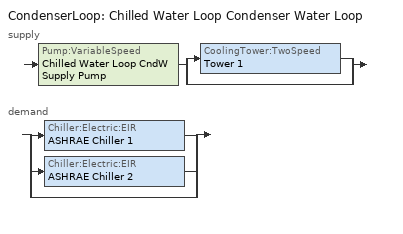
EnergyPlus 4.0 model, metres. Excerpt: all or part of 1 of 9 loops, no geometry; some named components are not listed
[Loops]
CondenserLoop 'Chilled Water Loop Condenser Water Loop'
 supply: Pump:VariableSpeed 'Chilled Water Loop CndW Supply Pump' > split
  | CoolingTower:TwoSpeed 'Tower 1'
  | bypass
 demand: split
  | Chiller:Electric:EIR 'ASHRAE Chiller 1'
  | Chiller:Electric:EIR 'ASHRAE Chiller 2'
  | bypass
[Sizing:Plant]
Chilled Water Loop Condenser Water Loop: Loop Type=Condenser; Design Loop Exit Temperature {C}=29.4; Loop Design Temperature Difference {deltaC}=5.6
[Pump:VariableSpeed]
Chilled Water Loop CndW Supply Pump: Rated Flow Rate {m3/s}=autosize; Rated Pump Head {Pa}=179345; Rated Power Consumption {W}=autosize; Motor Efficiency=0.9; Fraction of Motor Inefficiencies to Fluid Stream=0; Coefficient 1 of the Part Load Performance Curve=0; Coefficient 2 of the Part Load Performance Curve=1; Coefficient 3 of the Part Load Performance Curve=0; Coefficient 4 of the Part Load Performance Curve=0; Minimum Flow Rate {m3/s}=0; Pump Control Type=Continuous; Pump Flow Rate Schedule=Always 1
[CoolingTower:TwoSpeed]
Tower 1: Design Water Flow Rate {m3/s}=autosize; Air Flow Rate at High Fan Speed {m3/s}=autosize; Fan Power at High Fan Speed {W}=autosize; U-Factor Times Area Value at High Fan Speed {W/K}=autosize; Air Flow Rate at Low Fan Speed {m3/s}=autosize; Fan Power at Low Fan Speed {W}=autosize; U-Factor Times Area Value at Low Fan Speed {W/K}=autosize; Air Flow Rate in Free Convection Regime {m3/s}=autosize; U-Factor Times Area Value at Free Convection Air Flow Rate {W/K}=autosize; Performance Input Method=UFactorTimesAreaAndDesignWaterFlowRate; Evaporation Loss Mode=SaturatedExit; Drift Loss Percent {percent}=0.008; Blowdown Calculation Mode=ConcentrationRatio; Blowdown Concentration Ratio=3; Sizing Factor=1
[CondenserLoop]
Chilled Water Loop Condenser Water Loop: Fluid Type=Water; Condenser Equipment Operation Scheme=Chilled Water Loop Condenser Operation; Maximum Loop Temperature {C}=80; Minimum Loop Temperature {C}=5; Maximum Loop Flow Rate {m3/s}=autosize; Minimum Loop Flow Rate {m3/s}=0; Condenser Loop Volume {m3}=autosize; Load Distribution Scheme=Sequential
[CondenserEquipmentList]
Chilled Water Loop All Condensers: Tower 1
[PlantEquipmentOperation:CoolingLoad]
Chilled Water Loop Condenser Operation All Hours: Load Range 1 Lower Limit {W}=0; Load Range 1 Upper Limit {W}=1000000000000000; Priority Control 1 Equipment List=Chilled Water Loop All Condensers
[CondenserEquipmentOperationSchemes]
Chilled Water Loop Condenser Operation: Control Scheme 1=Chilled Water Loop Condenser Operation All Hours; Control Scheme 1 Schedule=Always 1
[SetpointManager:Scheduled]
Chilled Water Loop CndW Temp Manager: Control Variable=Temperature; Schedule=Always 29.4; Setpoint Node or NodeList=Chilled Water Loop CndW Supply Outlet
[Schedule:Compact]
Always 1: Through: 12/31, For: AllDays, Until: 24:00, 1
Always 29.4: Through: 12/31, For: AllDays, Until: 24:00, 29.4
